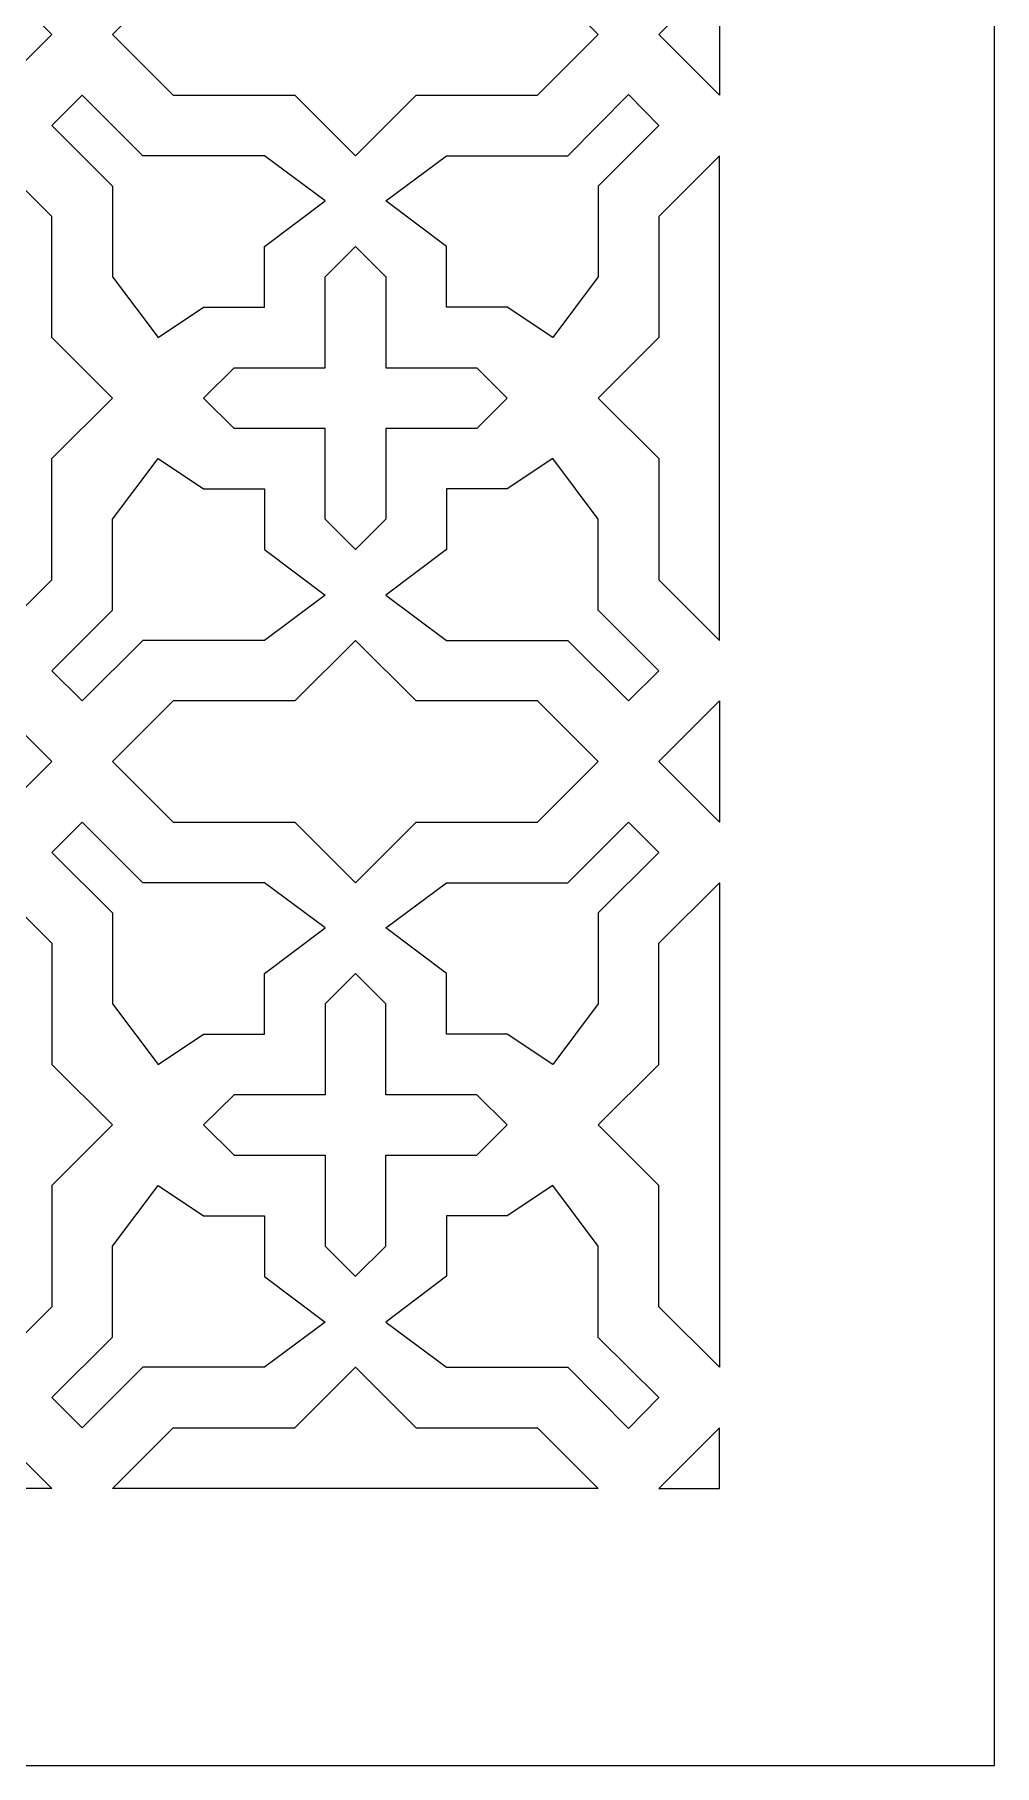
# Model space of a CAD drawing. Header units: millimetres. Extents: x -499 to 501, y -502 to 498.
# Drawn here: x 224.1 to 501.3, y -501.7 to -1.7 of the extents above; entities that cross this region are included whole.
import ezdxf

# ---------------------------------------------------------------- set-up
doc = ezdxf.new("R2010")
doc.units = ezdxf.units.MM
doc.layers.add('Plan 1', color=7, linetype='Continuous')

msp = doc.modelspace()

# ---------------------------------------------------------------- linework, layer by layer
at = {"layer": 'Plan 1', "color": 17}
for points, knots in [([(-498.7, 498.29), (-498.7, 498.29), (501.3, 498.29), (501.3, 498.29), (501.3, 498.29), (501.3, 498.29), (501.3, -501.71), (501.3, -501.71), (501.3, -501.71), (501.3, -501.71), (-498.7, -501.71), (-498.7, -501.71), (-498.7, -501.71), (-498.7, -501.71), (-498.7, 498.29), (-498.7, 498.29)], [0, 0, 0, 0, 0.2, 0.2, 0.2, 0.2, 0.4, 0.4, 0.4, 0.4, 0.6, 0.6, 0.6, 0.6, 1, 1, 1, 1]), ([(386.89, -1.71), (386.89, -1.71), (369.36, -19.21), (369.36, -19.21), (369.36, -19.21), (369.36, -19.21), (334.31, -19.21), (334.31, -19.21), (334.31, -19.21), (334.31, -19.21), (316.78, -36.72), (316.78, -36.72), (316.78, -36.72), (316.78, -36.72), (316.78, -36.72), (316.78, -36.72), (316.78, -36.72), (316.78, -36.72), (299.25, -19.21), (299.25, -19.21), (299.25, -19.21), (299.25, -19.21), (264.2, -19.21), (264.2, -19.21), (264.2, -19.21), (264.2, -19.21), (246.67, -1.71), (246.67, -1.71), (246.67, -1.71), (246.67, -1.71), (264.2, 15.79), (264.2, 15.79), (264.2, 15.79), (264.2, 15.79), (299.25, 15.79), (299.25, 15.79), (299.25, 15.79), (299.25, 15.79), (316.78, 33.29), (316.78, 33.29), (316.78, 33.29), (316.78, 33.29), (316.78, 33.29), (316.78, 33.29), (316.78, 33.29), (316.78, 33.29), (334.31, 15.79), (334.31, 15.79), (334.31, 15.79), (334.31, 15.79), (369.36, 15.79), (369.36, 15.79), (369.36, 15.79), (369.36, 15.79), (386.89, -1.71), (386.89, -1.71)], [0, 0, 0, 0, 0.066667, 0.066667, 0.066667, 0.066667, 0.133333, 0.133333, 0.133333, 0.133333, 0.2, 0.2, 0.2, 0.2, 0.266667, 0.266667, 0.266667, 0.266667, 0.333333, 0.333333, 0.333333, 0.333333, 0.4, 0.4, 0.4, 0.4, 0.466667, 0.466667, 0.466667, 0.466667, 0.533333, 0.533333, 0.533333, 0.533333, 0.6, 0.6, 0.6, 0.6, 0.666667, 0.666667, 0.666667, 0.666667, 0.733333, 0.733333, 0.733333, 0.733333, 0.8, 0.8, 0.8, 0.8, 0.866667, 0.866667, 0.866667, 0.866667, 1, 1, 1, 1]), ([(229.15, -1.71), (229.15, -1.71), (211.62, -19.21), (211.62, -19.21), (211.62, -19.21), (211.62, -19.21), (211.62, -19.21), (211.62, -19.21), (211.62, -19.21), (211.62, -19.21), (211.62, -19.21), (211.62, -19.21), (211.62, -19.21), (211.62, -19.21), (204.12, -11.67), (204.12, -11.67), (204.12, -11.67), (204.12, -11.67), (202.86, -10.47), (202.86, -10.47), (202.86, -10.47), (202.86, -10.47), (194.09, -1.71), (194.09, -1.71), (194.09, -1.71), (194.09, -1.71), (202.86, 7.04), (202.86, 7.04), (202.86, 7.04), (202.86, 7.04), (204.12, 8.24), (204.12, 8.24), (204.12, 8.24), (204.12, 8.24), (211.62, 15.79), (211.62, 15.79), (211.62, 15.79), (211.62, 15.79), (211.62, 15.79), (211.62, 15.79), (211.62, 15.79), (211.62, 15.79), (211.62, 15.79), (211.62, 15.79), (211.62, 15.79), (211.62, 15.79), (229.15, -1.71), (229.15, -1.71)], [0, 0, 0, 0, 0.076923, 0.076923, 0.076923, 0.076923, 0.153846, 0.153846, 0.153846, 0.153846, 0.230769, 0.230769, 0.230769, 0.230769, 0.307692, 0.307692, 0.307692, 0.307692, 0.384615, 0.384615, 0.384615, 0.384615, 0.461538, 0.461538, 0.461538, 0.461538, 0.538462, 0.538462, 0.538462, 0.538462, 0.615385, 0.615385, 0.615385, 0.615385, 0.692308, 0.692308, 0.692308, 0.692308, 0.769231, 0.769231, 0.769231, 0.769231, 0.846154, 0.846154, 0.846154, 0.846154, 1, 1, 1, 1]), ([(404.41, -1.71), (404.41, -1.71), (421.93, -19.21), (421.93, -19.21), (421.93, -19.21), (421.93, -19.21), (421.93, -1.71), (421.93, -1.71), (421.93, -1.71), (421.93, -1.71), (421.93, 15.79), (421.93, 15.79), (421.93, 15.79), (421.93, 15.79), (404.41, -1.71), (404.41, -1.71)], [0, 0, 0, 0, 0.2, 0.2, 0.2, 0.2, 0.4, 0.4, 0.4, 0.4, 0.6, 0.6, 0.6, 0.6, 1, 1, 1, 1]), ([(229.15, -27.96), (229.15, -27.96), (237.91, -19.21), (237.91, -19.21), (237.91, -19.21), (237.91, -19.21), (255.43, -36.72), (255.43, -36.72), (255.43, -36.72), (255.43, -36.72), (290.49, -36.72), (290.49, -36.72), (290.49, -36.72), (290.49, -36.72), (308.01, -49.76), (308.01, -49.76), (308.01, -49.76), (308.01, -49.76), (290.49, -62.97), (290.49, -62.97), (290.49, -62.97), (290.49, -62.97), (290.49, -80.46), (290.49, -80.46), (290.49, -80.46), (290.49, -80.46), (272.96, -80.46), (272.96, -80.46), (272.96, -80.46), (272.96, -80.46), (259.79, -89.23), (259.79, -89.23), (259.79, -89.23), (259.79, -89.23), (246.67, -71.7), (246.67, -71.7), (246.67, -71.7), (246.67, -71.7), (246.67, -45.46), (246.67, -45.46), (246.67, -45.46), (246.67, -45.46), (229.15, -27.96), (229.15, -27.96)], [0, 0, 0, 0, 0.083333, 0.083333, 0.083333, 0.083333, 0.166667, 0.166667, 0.166667, 0.166667, 0.25, 0.25, 0.25, 0.25, 0.333333, 0.333333, 0.333333, 0.333333, 0.416667, 0.416667, 0.416667, 0.416667, 0.5, 0.5, 0.5, 0.5, 0.583333, 0.583333, 0.583333, 0.583333, 0.666667, 0.666667, 0.666667, 0.666667, 0.75, 0.75, 0.75, 0.75, 0.833333, 0.833333, 0.833333, 0.833333, 1, 1, 1, 1]), ([(404.41, -27.96), (404.41, -27.96), (395.65, -19.03), (395.65, -19.03), (395.65, -19.03), (395.65, -19.03), (378.12, -36.72), (378.12, -36.72), (378.12, -36.72), (378.12, -36.72), (343.07, -36.72), (343.07, -36.72), (343.07, -36.72), (343.07, -36.72), (325.54, -49.76), (325.54, -49.76), (325.54, -49.76), (325.54, -49.76), (343.07, -62.97), (343.07, -62.97), (343.07, -62.97), (343.07, -62.97), (343.07, -80.46), (343.07, -80.46), (343.07, -80.46), (343.07, -80.46), (360.59, -80.46), (360.59, -80.46), (360.59, -80.46), (360.59, -80.46), (373.84, -89.23), (373.84, -89.23), (373.84, -89.23), (373.84, -89.23), (386.89, -71.7), (386.89, -71.7), (386.89, -71.7), (386.89, -71.7), (386.89, -45.46), (386.89, -45.46), (386.89, -45.46), (386.89, -45.46), (404.41, -27.96), (404.41, -27.96)], [0, 0, 0, 0, 0.083333, 0.083333, 0.083333, 0.083333, 0.166667, 0.166667, 0.166667, 0.166667, 0.25, 0.25, 0.25, 0.25, 0.333333, 0.333333, 0.333333, 0.333333, 0.416667, 0.416667, 0.416667, 0.416667, 0.5, 0.5, 0.5, 0.5, 0.583333, 0.583333, 0.583333, 0.583333, 0.666667, 0.666667, 0.666667, 0.666667, 0.75, 0.75, 0.75, 0.75, 0.833333, 0.833333, 0.833333, 0.833333, 1, 1, 1, 1]), ([(211.62, -36.72), (211.62, -36.72), (229.15, -54.21), (229.15, -54.21), (229.15, -54.21), (229.15, -54.21), (229.15, -89.23), (229.15, -89.23), (229.15, -89.23), (229.15, -89.23), (246.67, -106.71), (246.67, -106.71), (246.67, -106.71), (246.67, -106.71), (246.67, -106.71), (246.67, -106.71), (246.67, -106.71), (246.67, -106.71), (246.67, -106.71), (246.67, -106.71), (246.67, -106.71), (246.67, -106.71), (229.15, -124.21), (229.15, -124.21), (229.15, -124.21), (229.15, -124.21), (229.15, -159.21), (229.15, -159.21), (229.15, -159.21), (229.15, -159.21), (211.62, -176.71), (211.62, -176.71), (211.62, -176.71), (211.62, -176.71), (194.09, -159.21), (194.09, -159.21), (194.09, -159.21), (194.09, -159.21), (194.09, -124.21), (194.09, -124.21), (194.09, -124.21), (194.09, -124.21), (176.57, -106.71), (176.57, -106.71), (176.57, -106.71), (176.57, -106.71), (176.57, -106.71), (176.57, -106.71), (176.57, -106.71), (176.57, -106.71), (176.57, -106.71), (176.57, -106.71), (176.57, -106.71), (176.57, -106.71), (194.09, -89.23), (194.09, -89.23), (194.09, -89.23), (194.09, -89.23), (194.09, -54.21), (194.09, -54.21), (194.09, -54.21), (194.09, -54.21), (211.62, -36.72), (211.62, -36.72)], [0, 0, 0, 0, 0.058824, 0.058824, 0.058824, 0.058824, 0.117647, 0.117647, 0.117647, 0.117647, 0.176471, 0.176471, 0.176471, 0.176471, 0.235294, 0.235294, 0.235294, 0.235294, 0.294118, 0.294118, 0.294118, 0.294118, 0.352941, 0.352941, 0.352941, 0.352941, 0.411765, 0.411765, 0.411765, 0.411765, 0.470588, 0.470588, 0.470588, 0.470588, 0.529412, 0.529412, 0.529412, 0.529412, 0.588235, 0.588235, 0.588235, 0.588235, 0.647059, 0.647059, 0.647059, 0.647059, 0.705882, 0.705882, 0.705882, 0.705882, 0.764706, 0.764706, 0.764706, 0.764706, 0.823529, 0.823529, 0.823529, 0.823529, 0.882353, 0.882353, 0.882353, 0.882353, 1, 1, 1, 1]), ([(421.93, -36.72), (421.93, -36.72), (421.93, -106.71), (421.93, -106.71), (421.93, -106.71), (421.93, -106.71), (421.93, -106.71), (421.93, -106.71), (421.93, -106.71), (421.93, -106.71), (421.93, -106.71), (421.93, -106.71), (421.93, -106.71), (421.93, -106.71), (421.93, -176.71), (421.93, -176.71), (421.93, -176.71), (421.93, -176.71), (404.41, -159.21), (404.41, -159.21), (404.41, -159.21), (404.41, -159.21), (404.41, -124.21), (404.41, -124.21), (404.41, -124.21), (404.41, -124.21), (386.89, -106.71), (386.89, -106.71), (386.89, -106.71), (386.89, -106.71), (386.89, -106.71), (386.89, -106.71), (386.89, -106.71), (386.89, -106.71), (386.89, -106.71), (386.89, -106.71), (386.89, -106.71), (386.89, -106.71), (404.41, -89.23), (404.41, -89.23), (404.41, -89.23), (404.41, -89.23), (404.41, -54.21), (404.41, -54.21), (404.41, -54.21), (404.41, -54.21), (421.93, -36.72), (421.93, -36.72)], [0, 0, 0, 0, 0.076923, 0.076923, 0.076923, 0.076923, 0.153846, 0.153846, 0.153846, 0.153846, 0.230769, 0.230769, 0.230769, 0.230769, 0.307692, 0.307692, 0.307692, 0.307692, 0.384615, 0.384615, 0.384615, 0.384615, 0.461538, 0.461538, 0.461538, 0.461538, 0.538462, 0.538462, 0.538462, 0.538462, 0.615385, 0.615385, 0.615385, 0.615385, 0.692308, 0.692308, 0.692308, 0.692308, 0.769231, 0.769231, 0.769231, 0.769231, 0.846154, 0.846154, 0.846154, 0.846154, 1, 1, 1, 1]), ([(308.01, -141.72), (308.01, -141.72), (316.78, -150.46), (316.78, -150.46), (316.78, -150.46), (316.78, -150.46), (325.54, -141.72), (325.54, -141.72), (325.54, -141.72), (325.54, -141.72), (325.54, -115.47), (325.54, -115.47), (325.54, -115.47), (325.54, -115.47), (351.84, -115.47), (351.84, -115.47), (351.84, -115.47), (351.84, -115.47), (360.59, -106.71), (360.59, -106.71), (360.59, -106.71), (360.59, -106.71), (351.84, -97.96), (351.84, -97.96), (351.84, -97.96), (351.84, -97.96), (325.54, -97.96), (325.54, -97.96), (325.54, -97.96), (325.54, -97.96), (325.54, -71.7), (325.54, -71.7), (325.54, -71.7), (325.54, -71.7), (316.78, -62.97), (316.78, -62.97), (316.78, -62.97), (316.78, -62.97), (316.78, -62.97), (316.78, -62.97), (316.78, -62.97), (316.78, -62.97), (308.01, -71.7), (308.01, -71.7), (308.01, -71.7), (308.01, -71.7), (308.01, -97.96), (308.01, -97.96), (308.01, -97.96), (308.01, -97.96), (281.73, -97.96), (281.73, -97.96), (281.73, -97.96), (281.73, -97.96), (272.96, -106.71), (272.96, -106.71), (272.96, -106.71), (272.96, -106.71), (281.73, -115.47), (281.73, -115.47), (281.73, -115.47), (281.73, -115.47), (308.01, -115.47), (308.01, -115.47), (308.01, -115.47), (308.01, -115.47), (308.01, -141.72), (308.01, -141.72)], [0, 0, 0, 0, 0.055556, 0.055556, 0.055556, 0.055556, 0.111111, 0.111111, 0.111111, 0.111111, 0.166667, 0.166667, 0.166667, 0.166667, 0.222222, 0.222222, 0.222222, 0.222222, 0.277778, 0.277778, 0.277778, 0.277778, 0.333333, 0.333333, 0.333333, 0.333333, 0.388889, 0.388889, 0.388889, 0.388889, 0.444444, 0.444444, 0.444444, 0.444444, 0.5, 0.5, 0.5, 0.5, 0.555556, 0.555556, 0.555556, 0.555556, 0.611111, 0.611111, 0.611111, 0.611111, 0.666667, 0.666667, 0.666667, 0.666667, 0.722222, 0.722222, 0.722222, 0.722222, 0.777778, 0.777778, 0.777778, 0.777778, 0.833333, 0.833333, 0.833333, 0.833333, 0.888889, 0.888889, 0.888889, 0.888889, 1, 1, 1, 1]), ([(229.15, -185.46), (229.15, -185.46), (237.91, -194.22), (237.91, -194.22), (237.91, -194.22), (237.91, -194.22), (255.43, -176.71), (255.43, -176.71), (255.43, -176.71), (255.43, -176.71), (290.49, -176.71), (290.49, -176.71), (290.49, -176.71), (290.49, -176.71), (308.01, -163.67), (308.01, -163.67), (308.01, -163.67), (308.01, -163.67), (290.49, -150.46), (290.49, -150.46), (290.49, -150.46), (290.49, -150.46), (290.49, -132.96), (290.49, -132.96), (290.49, -132.96), (290.49, -132.96), (272.96, -132.96), (272.96, -132.96), (272.96, -132.96), (272.96, -132.96), (259.79, -124.21), (259.79, -124.21), (259.79, -124.21), (259.79, -124.21), (246.67, -141.72), (246.67, -141.72), (246.67, -141.72), (246.67, -141.72), (246.67, -167.97), (246.67, -167.97), (246.67, -167.97), (246.67, -167.97), (229.15, -185.46), (229.15, -185.46)], [0, 0, 0, 0, 0.083333, 0.083333, 0.083333, 0.083333, 0.166667, 0.166667, 0.166667, 0.166667, 0.25, 0.25, 0.25, 0.25, 0.333333, 0.333333, 0.333333, 0.333333, 0.416667, 0.416667, 0.416667, 0.416667, 0.5, 0.5, 0.5, 0.5, 0.583333, 0.583333, 0.583333, 0.583333, 0.666667, 0.666667, 0.666667, 0.666667, 0.75, 0.75, 0.75, 0.75, 0.833333, 0.833333, 0.833333, 0.833333, 1, 1, 1, 1]), ([(404.41, -185.46), (404.41, -185.46), (395.65, -194.22), (395.65, -194.22), (395.65, -194.22), (395.65, -194.22), (378.12, -176.71), (378.12, -176.71), (378.12, -176.71), (378.12, -176.71), (343.07, -176.71), (343.07, -176.71), (343.07, -176.71), (343.07, -176.71), (325.54, -163.67), (325.54, -163.67), (325.54, -163.67), (325.54, -163.67), (343.07, -150.46), (343.07, -150.46), (343.07, -150.46), (343.07, -150.46), (343.07, -132.96), (343.07, -132.96), (343.07, -132.96), (343.07, -132.96), (360.59, -132.96), (360.59, -132.96), (360.59, -132.96), (360.59, -132.96), (373.84, -124.21), (373.84, -124.21), (373.84, -124.21), (373.84, -124.21), (386.89, -141.72), (386.89, -141.72), (386.89, -141.72), (386.89, -141.72), (386.89, -167.97), (386.89, -167.97), (386.89, -167.97), (386.89, -167.97), (404.41, -185.46), (404.41, -185.46)], [0, 0, 0, 0, 0.083333, 0.083333, 0.083333, 0.083333, 0.166667, 0.166667, 0.166667, 0.166667, 0.25, 0.25, 0.25, 0.25, 0.333333, 0.333333, 0.333333, 0.333333, 0.416667, 0.416667, 0.416667, 0.416667, 0.5, 0.5, 0.5, 0.5, 0.583333, 0.583333, 0.583333, 0.583333, 0.666667, 0.666667, 0.666667, 0.666667, 0.75, 0.75, 0.75, 0.75, 0.833333, 0.833333, 0.833333, 0.833333, 1, 1, 1, 1]), ([(386.89, -211.71), (386.89, -211.71), (369.36, -229.21), (369.36, -229.21), (369.36, -229.21), (369.36, -229.21), (334.31, -229.21), (334.31, -229.21), (334.31, -229.21), (334.31, -229.21), (316.78, -246.72), (316.78, -246.72), (316.78, -246.72), (316.78, -246.72), (299.25, -229.21), (299.25, -229.21), (299.25, -229.21), (299.25, -229.21), (264.2, -229.21), (264.2, -229.21), (264.2, -229.21), (264.2, -229.21), (246.67, -211.71), (246.67, -211.71), (246.67, -211.71), (246.67, -211.71), (264.2, -194.22), (264.2, -194.22), (264.2, -194.22), (264.2, -194.22), (299.25, -194.22), (299.25, -194.22), (299.25, -194.22), (299.25, -194.22), (316.78, -176.71), (316.78, -176.71), (316.78, -176.71), (316.78, -176.71), (334.31, -194.22), (334.31, -194.22), (334.31, -194.22), (334.31, -194.22), (369.36, -194.22), (369.36, -194.22), (369.36, -194.22), (369.36, -194.22), (386.89, -211.71), (386.89, -211.71)], [0, 0, 0, 0, 0.076923, 0.076923, 0.076923, 0.076923, 0.153846, 0.153846, 0.153846, 0.153846, 0.230769, 0.230769, 0.230769, 0.230769, 0.307692, 0.307692, 0.307692, 0.307692, 0.384615, 0.384615, 0.384615, 0.384615, 0.461538, 0.461538, 0.461538, 0.461538, 0.538462, 0.538462, 0.538462, 0.538462, 0.615385, 0.615385, 0.615385, 0.615385, 0.692308, 0.692308, 0.692308, 0.692308, 0.769231, 0.769231, 0.769231, 0.769231, 0.846154, 0.846154, 0.846154, 0.846154, 1, 1, 1, 1]), ([(229.15, -211.71), (229.15, -211.71), (211.62, -229.21), (211.62, -229.21), (211.62, -229.21), (211.62, -229.21), (211.62, -229.21), (211.62, -229.21), (211.62, -229.21), (211.62, -229.21), (211.62, -229.21), (211.62, -229.21), (211.62, -229.21), (211.62, -229.21), (194.09, -211.71), (194.09, -211.71), (194.09, -211.71), (194.09, -211.71), (194.09, -211.71), (194.09, -211.71), (194.09, -211.71), (194.09, -211.71), (202.86, -202.96), (202.86, -202.96), (202.86, -202.96), (202.86, -202.96), (211.62, -194.22), (211.62, -194.22), (211.62, -194.22), (211.62, -194.22), (211.62, -194.22), (211.62, -194.22), (211.62, -194.22), (211.62, -194.22), (211.62, -194.22), (211.62, -194.22), (211.62, -194.22), (211.62, -194.22), (220.38, -202.96), (220.38, -202.96), (220.38, -202.96), (220.38, -202.96), (229.15, -211.71), (229.15, -211.71), (229.15, -211.71), (229.15, -211.71), (229.15, -211.71), (229.15, -211.71)], [0, 0, 0, 0, 0.076923, 0.076923, 0.076923, 0.076923, 0.153846, 0.153846, 0.153846, 0.153846, 0.230769, 0.230769, 0.230769, 0.230769, 0.307692, 0.307692, 0.307692, 0.307692, 0.384615, 0.384615, 0.384615, 0.384615, 0.461538, 0.461538, 0.461538, 0.461538, 0.538462, 0.538462, 0.538462, 0.538462, 0.615385, 0.615385, 0.615385, 0.615385, 0.692308, 0.692308, 0.692308, 0.692308, 0.769231, 0.769231, 0.769231, 0.769231, 0.846154, 0.846154, 0.846154, 0.846154, 1, 1, 1, 1]), ([(404.41, -211.71), (404.41, -211.71), (421.93, -229.21), (421.93, -229.21), (421.93, -229.21), (421.93, -229.21), (421.93, -211.71), (421.93, -211.71), (421.93, -211.71), (421.93, -211.71), (421.93, -211.71), (421.93, -211.71), (421.93, -211.71), (421.93, -211.71), (421.93, -211.71), (421.93, -211.71), (421.93, -211.71), (421.93, -211.71), (421.93, -194.22), (421.93, -194.22), (421.93, -194.22), (421.93, -194.22), (413.18, -202.96), (413.18, -202.96), (413.18, -202.96), (413.18, -202.96), (404.41, -211.71), (404.41, -211.71), (404.41, -211.71), (404.41, -211.71), (404.41, -211.71), (404.41, -211.71)], [0, 0, 0, 0, 0.111111, 0.111111, 0.111111, 0.111111, 0.222222, 0.222222, 0.222222, 0.222222, 0.333333, 0.333333, 0.333333, 0.333333, 0.444444, 0.444444, 0.444444, 0.444444, 0.555556, 0.555556, 0.555556, 0.555556, 0.666667, 0.666667, 0.666667, 0.666667, 0.777778, 0.777778, 0.777778, 0.777778, 1, 1, 1, 1]), ([(229.15, -237.96), (229.15, -237.96), (237.91, -229.21), (237.91, -229.21), (237.91, -229.21), (237.91, -229.21), (255.43, -246.72), (255.43, -246.72), (255.43, -246.72), (255.43, -246.72), (290.49, -246.72), (290.49, -246.72), (290.49, -246.72), (290.49, -246.72), (308.01, -259.76), (308.01, -259.76), (308.01, -259.76), (308.01, -259.76), (290.49, -272.96), (290.49, -272.96), (290.49, -272.96), (290.49, -272.96), (290.49, -290.46), (290.49, -290.46), (290.49, -290.46), (290.49, -290.46), (272.96, -290.46), (272.96, -290.46), (272.96, -290.46), (272.96, -290.46), (259.79, -299.21), (259.79, -299.21), (259.79, -299.21), (259.79, -299.21), (246.67, -281.71), (246.67, -281.71), (246.67, -281.71), (246.67, -281.71), (246.67, -255.46), (246.67, -255.46), (246.67, -255.46), (246.67, -255.46), (229.15, -237.96), (229.15, -237.96)], [0, 0, 0, 0, 0.083333, 0.083333, 0.083333, 0.083333, 0.166667, 0.166667, 0.166667, 0.166667, 0.25, 0.25, 0.25, 0.25, 0.333333, 0.333333, 0.333333, 0.333333, 0.416667, 0.416667, 0.416667, 0.416667, 0.5, 0.5, 0.5, 0.5, 0.583333, 0.583333, 0.583333, 0.583333, 0.666667, 0.666667, 0.666667, 0.666667, 0.75, 0.75, 0.75, 0.75, 0.833333, 0.833333, 0.833333, 0.833333, 1, 1, 1, 1]), ([(404.41, -237.96), (404.41, -237.96), (395.65, -229.21), (395.65, -229.21), (395.65, -229.21), (395.65, -229.21), (378.12, -246.72), (378.12, -246.72), (378.12, -246.72), (378.12, -246.72), (343.07, -246.72), (343.07, -246.72), (343.07, -246.72), (343.07, -246.72), (325.54, -259.76), (325.54, -259.76), (325.54, -259.76), (325.54, -259.76), (343.07, -272.96), (343.07, -272.96), (343.07, -272.96), (343.07, -272.96), (343.07, -290.46), (343.07, -290.46), (343.07, -290.46), (343.07, -290.46), (360.59, -290.46), (360.59, -290.46), (360.59, -290.46), (360.59, -290.46), (373.84, -299.21), (373.84, -299.21), (373.84, -299.21), (373.84, -299.21), (386.89, -281.71), (386.89, -281.71), (386.89, -281.71), (386.89, -281.71), (386.89, -255.46), (386.89, -255.46), (386.89, -255.46), (386.89, -255.46), (404.41, -237.96), (404.41, -237.96)], [0, 0, 0, 0, 0.083333, 0.083333, 0.083333, 0.083333, 0.166667, 0.166667, 0.166667, 0.166667, 0.25, 0.25, 0.25, 0.25, 0.333333, 0.333333, 0.333333, 0.333333, 0.416667, 0.416667, 0.416667, 0.416667, 0.5, 0.5, 0.5, 0.5, 0.583333, 0.583333, 0.583333, 0.583333, 0.666667, 0.666667, 0.666667, 0.666667, 0.75, 0.75, 0.75, 0.75, 0.833333, 0.833333, 0.833333, 0.833333, 1, 1, 1, 1]), ([(211.62, -386.71), (211.62, -386.71), (229.15, -369.21), (229.15, -369.21), (229.15, -369.21), (229.15, -369.21), (229.15, -334.2), (229.15, -334.2), (229.15, -334.2), (229.15, -334.2), (246.67, -316.71), (246.67, -316.71), (246.67, -316.71), (246.67, -316.71), (246.67, -316.71), (246.67, -316.71), (246.67, -316.71), (246.67, -316.71), (246.67, -316.71), (246.67, -316.71), (246.67, -316.71), (246.67, -316.71), (229.15, -299.21), (229.15, -299.21), (229.15, -299.21), (229.15, -299.21), (229.15, -264.21), (229.15, -264.21), (229.15, -264.21), (229.15, -264.21), (211.62, -246.72), (211.62, -246.72), (211.62, -246.72), (211.62, -246.72), (194.09, -264.21), (194.09, -264.21), (194.09, -264.21), (194.09, -264.21), (194.09, -299.21), (194.09, -299.21), (194.09, -299.21), (194.09, -299.21), (176.57, -316.71), (176.57, -316.71), (176.57, -316.71), (176.57, -316.71), (176.57, -316.71), (176.57, -316.71), (176.57, -316.71), (176.57, -316.71), (176.57, -316.71), (176.57, -316.71), (176.57, -316.71), (176.57, -316.71), (194.09, -334.2), (194.09, -334.2), (194.09, -334.2), (194.09, -334.2), (194.09, -369.21), (194.09, -369.21), (194.09, -369.21), (194.09, -369.21), (211.62, -386.71), (211.62, -386.71)], [0, 0, 0, 0, 0.058824, 0.058824, 0.058824, 0.058824, 0.117647, 0.117647, 0.117647, 0.117647, 0.176471, 0.176471, 0.176471, 0.176471, 0.235294, 0.235294, 0.235294, 0.235294, 0.294118, 0.294118, 0.294118, 0.294118, 0.352941, 0.352941, 0.352941, 0.352941, 0.411765, 0.411765, 0.411765, 0.411765, 0.470588, 0.470588, 0.470588, 0.470588, 0.529412, 0.529412, 0.529412, 0.529412, 0.588235, 0.588235, 0.588235, 0.588235, 0.647059, 0.647059, 0.647059, 0.647059, 0.705882, 0.705882, 0.705882, 0.705882, 0.764706, 0.764706, 0.764706, 0.764706, 0.823529, 0.823529, 0.823529, 0.823529, 0.882353, 0.882353, 0.882353, 0.882353, 1, 1, 1, 1]), ([(421.93, -386.71), (421.93, -386.71), (421.93, -316.71), (421.93, -316.71), (421.93, -316.71), (421.93, -316.71), (421.93, -316.71), (421.93, -316.71), (421.93, -316.71), (421.93, -316.71), (421.93, -316.71), (421.93, -316.71), (421.93, -316.71), (421.93, -316.71), (421.93, -246.72), (421.93, -246.72), (421.93, -246.72), (421.93, -246.72), (404.41, -264.21), (404.41, -264.21), (404.41, -264.21), (404.41, -264.21), (404.41, -299.21), (404.41, -299.21), (404.41, -299.21), (404.41, -299.21), (386.89, -316.71), (386.89, -316.71), (386.89, -316.71), (386.89, -316.71), (386.89, -316.71), (386.89, -316.71), (386.89, -316.71), (386.89, -316.71), (386.89, -316.71), (386.89, -316.71), (386.89, -316.71), (386.89, -316.71), (404.41, -334.2), (404.41, -334.2), (404.41, -334.2), (404.41, -334.2), (404.41, -369.21), (404.41, -369.21), (404.41, -369.21), (404.41, -369.21), (421.93, -386.71), (421.93, -386.71)], [0, 0, 0, 0, 0.076923, 0.076923, 0.076923, 0.076923, 0.153846, 0.153846, 0.153846, 0.153846, 0.230769, 0.230769, 0.230769, 0.230769, 0.307692, 0.307692, 0.307692, 0.307692, 0.384615, 0.384615, 0.384615, 0.384615, 0.461538, 0.461538, 0.461538, 0.461538, 0.538462, 0.538462, 0.538462, 0.538462, 0.615385, 0.615385, 0.615385, 0.615385, 0.692308, 0.692308, 0.692308, 0.692308, 0.769231, 0.769231, 0.769231, 0.769231, 0.846154, 0.846154, 0.846154, 0.846154, 1, 1, 1, 1]), ([(308.01, -281.71), (308.01, -281.71), (316.78, -272.96), (316.78, -272.96), (316.78, -272.96), (316.78, -272.96), (325.54, -281.71), (325.54, -281.71), (325.54, -281.71), (325.54, -281.71), (325.54, -307.95), (325.54, -307.95), (325.54, -307.95), (325.54, -307.95), (351.84, -307.95), (351.84, -307.95), (351.84, -307.95), (351.84, -307.95), (360.59, -316.71), (360.59, -316.71), (360.59, -316.71), (360.59, -316.71), (351.84, -325.47), (351.84, -325.47), (351.84, -325.47), (351.84, -325.47), (325.54, -325.47), (325.54, -325.47), (325.54, -325.47), (325.54, -325.47), (325.54, -351.72), (325.54, -351.72), (325.54, -351.72), (325.54, -351.72), (316.78, -360.4), (316.78, -360.4), (316.78, -360.4), (316.78, -360.4), (316.78, -360.46), (316.78, -360.46), (316.78, -360.46), (316.78, -360.46), (308.01, -351.72), (308.01, -351.72), (308.01, -351.72), (308.01, -351.72), (308.01, -325.47), (308.01, -325.47), (308.01, -325.47), (308.01, -325.47), (281.73, -325.47), (281.73, -325.47), (281.73, -325.47), (281.73, -325.47), (272.96, -316.71), (272.96, -316.71), (272.96, -316.71), (272.96, -316.71), (281.73, -307.95), (281.73, -307.95), (281.73, -307.95), (281.73, -307.95), (308.01, -307.95), (308.01, -307.95), (308.01, -307.95), (308.01, -307.95), (308.01, -281.71), (308.01, -281.71)], [0, 0, 0, 0, 0.055556, 0.055556, 0.055556, 0.055556, 0.111111, 0.111111, 0.111111, 0.111111, 0.166667, 0.166667, 0.166667, 0.166667, 0.222222, 0.222222, 0.222222, 0.222222, 0.277778, 0.277778, 0.277778, 0.277778, 0.333333, 0.333333, 0.333333, 0.333333, 0.388889, 0.388889, 0.388889, 0.388889, 0.444444, 0.444444, 0.444444, 0.444444, 0.5, 0.5, 0.5, 0.5, 0.555556, 0.555556, 0.555556, 0.555556, 0.611111, 0.611111, 0.611111, 0.611111, 0.666667, 0.666667, 0.666667, 0.666667, 0.722222, 0.722222, 0.722222, 0.722222, 0.777778, 0.777778, 0.777778, 0.777778, 0.833333, 0.833333, 0.833333, 0.833333, 0.888889, 0.888889, 0.888889, 0.888889, 1, 1, 1, 1]), ([(229.15, -395.46), (229.15, -395.46), (237.91, -404.22), (237.91, -404.22), (237.91, -404.22), (237.91, -404.22), (255.43, -386.71), (255.43, -386.71), (255.43, -386.71), (255.43, -386.71), (290.49, -386.71), (290.49, -386.71), (290.49, -386.71), (290.49, -386.71), (308.01, -373.68), (308.01, -373.68), (308.01, -373.68), (308.01, -373.68), (290.49, -360.46), (290.49, -360.46), (290.49, -360.46), (290.49, -360.46), (290.49, -342.96), (290.49, -342.96), (290.49, -342.96), (290.49, -342.96), (272.96, -342.96), (272.96, -342.96), (272.96, -342.96), (272.96, -342.96), (259.79, -334.2), (259.79, -334.2), (259.79, -334.2), (259.79, -334.2), (246.67, -351.72), (246.67, -351.72), (246.67, -351.72), (246.67, -351.72), (246.67, -377.96), (246.67, -377.96), (246.67, -377.96), (246.67, -377.96), (229.15, -395.46), (229.15, -395.46)], [0, 0, 0, 0, 0.083333, 0.083333, 0.083333, 0.083333, 0.166667, 0.166667, 0.166667, 0.166667, 0.25, 0.25, 0.25, 0.25, 0.333333, 0.333333, 0.333333, 0.333333, 0.416667, 0.416667, 0.416667, 0.416667, 0.5, 0.5, 0.5, 0.5, 0.583333, 0.583333, 0.583333, 0.583333, 0.666667, 0.666667, 0.666667, 0.666667, 0.75, 0.75, 0.75, 0.75, 0.833333, 0.833333, 0.833333, 0.833333, 1, 1, 1, 1]), ([(404.41, -395.46), (404.41, -395.46), (395.65, -404.39), (395.65, -404.39), (395.65, -404.39), (395.65, -404.39), (378.12, -386.71), (378.12, -386.71), (378.12, -386.71), (378.12, -386.71), (343.07, -386.71), (343.07, -386.71), (343.07, -386.71), (343.07, -386.71), (325.54, -373.68), (325.54, -373.68), (325.54, -373.68), (325.54, -373.68), (343.07, -360.4), (343.07, -360.4), (343.07, -360.4), (343.07, -360.4), (343.07, -342.96), (343.07, -342.96), (343.07, -342.96), (343.07, -342.96), (360.59, -342.96), (360.59, -342.96), (360.59, -342.96), (360.59, -342.96), (373.84, -334.2), (373.84, -334.2), (373.84, -334.2), (373.84, -334.2), (386.89, -351.72), (386.89, -351.72), (386.89, -351.72), (386.89, -351.72), (386.89, -378.06), (386.89, -378.06), (386.89, -378.06), (386.89, -378.06), (404.41, -395.46), (404.41, -395.46)], [0, 0, 0, 0, 0.083333, 0.083333, 0.083333, 0.083333, 0.166667, 0.166667, 0.166667, 0.166667, 0.25, 0.25, 0.25, 0.25, 0.333333, 0.333333, 0.333333, 0.333333, 0.416667, 0.416667, 0.416667, 0.416667, 0.5, 0.5, 0.5, 0.5, 0.583333, 0.583333, 0.583333, 0.583333, 0.666667, 0.666667, 0.666667, 0.666667, 0.75, 0.75, 0.75, 0.75, 0.833333, 0.833333, 0.833333, 0.833333, 1, 1, 1, 1]), ([(386.89, -421.71), (386.89, -421.71), (369.36, -404.22), (369.36, -404.22), (369.36, -404.22), (369.36, -404.22), (334.31, -404.22), (334.31, -404.22), (334.31, -404.22), (334.31, -404.22), (316.78, -386.71), (316.78, -386.71), (316.78, -386.71), (316.78, -386.71), (316.78, -386.71), (316.78, -386.71), (316.78, -386.71), (316.78, -386.71), (299.25, -404.22), (299.25, -404.22), (299.25, -404.22), (299.25, -404.22), (264.2, -404.22), (264.2, -404.22), (264.2, -404.22), (264.2, -404.22), (246.67, -421.71), (246.67, -421.71), (246.67, -421.71), (246.67, -421.71), (386.89, -421.71), (386.89, -421.71)], [0, 0, 0, 0, 0.111111, 0.111111, 0.111111, 0.111111, 0.222222, 0.222222, 0.222222, 0.222222, 0.333333, 0.333333, 0.333333, 0.333333, 0.444444, 0.444444, 0.444444, 0.444444, 0.555556, 0.555556, 0.555556, 0.555556, 0.666667, 0.666667, 0.666667, 0.666667, 0.777778, 0.777778, 0.777778, 0.777778, 1, 1, 1, 1]), ([(229.15, -421.71), (229.15, -421.71), (211.62, -404.22), (211.62, -404.22), (211.62, -404.22), (211.62, -404.22), (211.62, -404.22), (211.62, -404.22), (211.62, -404.22), (211.62, -404.22), (211.62, -404.22), (211.62, -404.22), (211.62, -404.22), (211.62, -404.22), (194.09, -421.71), (194.09, -421.71), (194.09, -421.71), (194.09, -421.71), (202.86, -421.71), (202.86, -421.71), (202.86, -421.71), (202.86, -421.71), (211.62, -421.71), (211.62, -421.71), (211.62, -421.71), (211.62, -421.71), (211.62, -421.71), (211.62, -421.71), (211.62, -421.71), (211.62, -421.71), (229.15, -421.71), (229.15, -421.71)], [0, 0, 0, 0, 0.111111, 0.111111, 0.111111, 0.111111, 0.222222, 0.222222, 0.222222, 0.222222, 0.333333, 0.333333, 0.333333, 0.333333, 0.444444, 0.444444, 0.444444, 0.444444, 0.555556, 0.555556, 0.555556, 0.555556, 0.666667, 0.666667, 0.666667, 0.666667, 0.777778, 0.777778, 0.777778, 0.777778, 1, 1, 1, 1]), ([(404.41, -421.71), (404.41, -421.71), (421.93, -404.22), (421.93, -404.22), (421.93, -404.22), (421.93, -404.22), (421.93, -421.71), (421.93, -421.71), (421.93, -421.71), (421.93, -421.71), (404.41, -421.71), (404.41, -421.71)], [0, 0, 0, 0, 0.25, 0.25, 0.25, 0.25, 0.5, 0.5, 0.5, 0.5, 1, 1, 1, 1])]:
    msp.add_open_spline(points, degree=3, knots=knots, dxfattribs=at)

doc.saveas('drawing.dxf')
